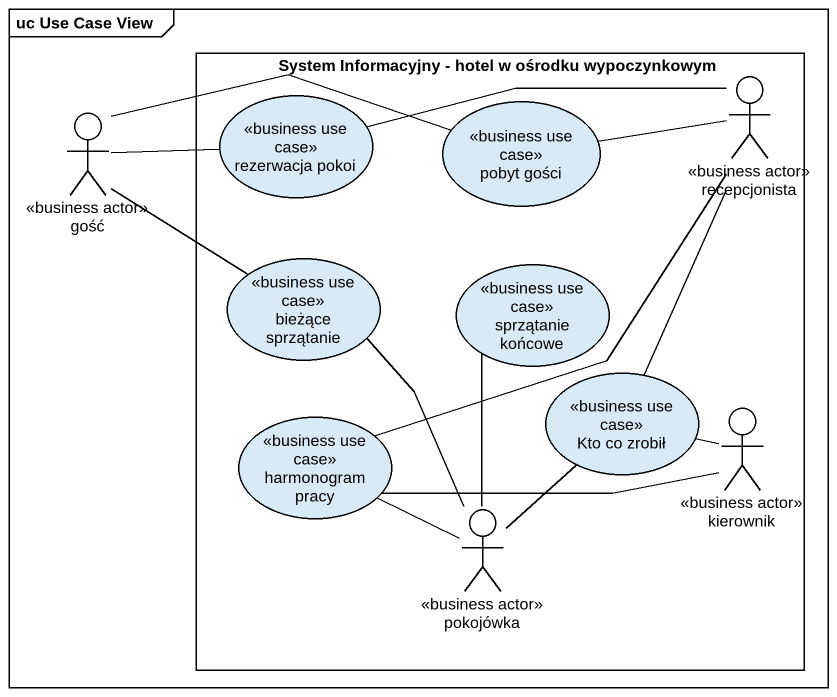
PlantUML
@startuml
mainframe uc Use Case View
rectangle "System Informacyjny - hotel w ośrodku wypoczynkowym" as System_Informacyjny_hotel_w {
  actor recepcjonista <<business actor>>
  usecase "rezerwacja pokoi" as rezerwacja_pokoi <<business use case>>
  usecase "pobyt gości" as pobyt_gości <<business use case>>
  usecase "bieżące sprzątanie" as bieżące_sprzątanie <<business use case>>
  usecase "sprzątanie końcowe" as sprzątanie_końcowe <<business use case>>
  usecase "Kto co zrobił" as Kto_co_zrobił <<business use case>>
  actor kierownik <<business actor>>
  usecase "harmonogram pracy" as harmonogram_pracy <<business use case>>
  actor pokojówka <<business actor>>
}
actor gość <<business actor>>
recepcjonista -left- rezerwacja_pokoi
recepcjonista -left- pobyt_gości
recepcjonista -- Kto_co_zrobił
recepcjonista -- harmonogram_pracy
gość -right- rezerwacja_pokoi
gość -right- pobyt_gości
gość -- bieżące_sprzątanie
kierownik -left- Kto_co_zrobił
kierownik -left- harmonogram_pracy
pokojówka -up- bieżące_sprzątanie
pokojówka -up- sprzątanie_końcowe
pokojówka -up- Kto_co_zrobił
pokojówka -up- harmonogram_pracy
@enduml
